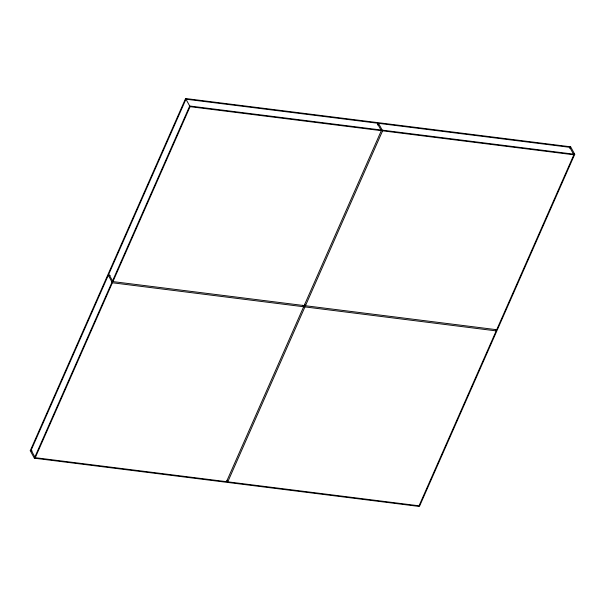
<?xml version="1.0" encoding="UTF-8"?>
<svg xmlns="http://www.w3.org/2000/svg" width="605" height="605" viewBox="0 0 605 605"><rect width="100%" height="100%" fill="white"/><g stroke="black" fill="none" stroke-linecap="round" stroke-linejoin="round"><path stroke-width="0.91" d="M30.25 450.71L185.584 98.524L570.644 146.803L574.75 154.29L419.416 506.476L34.356 458.197L30.25 450.71L32.125 450.944M110.178 275.517L108.303 275.283L31.15 450.203L35.256 457.69L226.504 481.671L303.649 306.75L302.833 305.253M34.356 458.197L189.69 106.004L574.75 154.29M35.256 457.69L112.401 282.769L108.303 275.283M112.923 281.597L108.817 274.11L185.969 99.19L377.217 123.17L381.316 130.657L304.171 305.578L112.923 281.597L190.068 106.677L185.584 98.524M377.739 125.053L378.496 123.329L569.744 147.31L573.85 154.797L496.697 329.717L305.457 305.737L304.633 304.239M495.359 329.392L496.183 330.89L419.031 505.81L227.782 481.83L304.935 306.909L304.111 305.412M305.457 305.737L382.602 130.816L378.496 123.329M569.88 148.528L570.644 146.803M190.068 106.677L381.316 130.657M382.602 130.816L573.85 154.797M112.401 282.769L303.649 306.75M304.935 306.909L496.183 330.89M226.966 480.332L227.782 481.83"/></g></svg>
